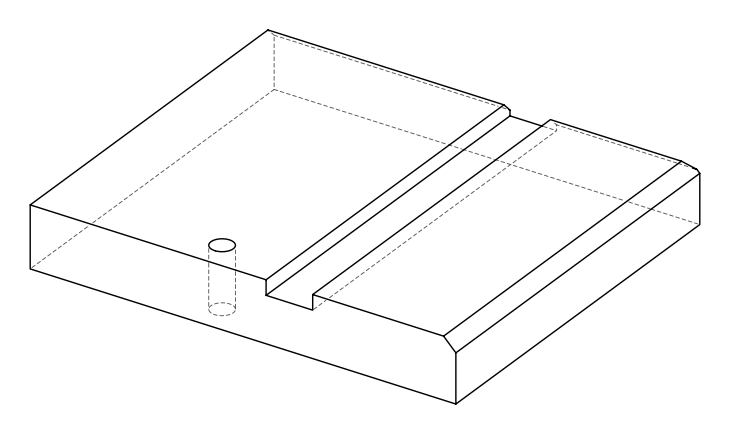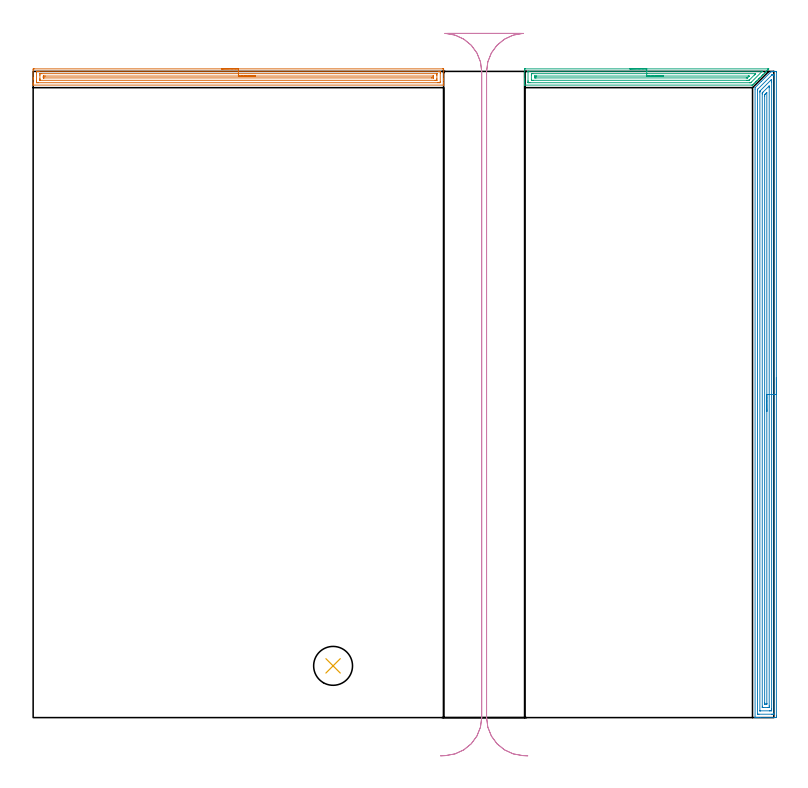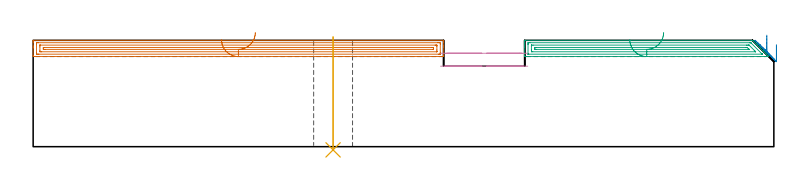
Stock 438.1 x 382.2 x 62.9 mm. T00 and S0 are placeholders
(PLAN: 5 operations, 2 tool changes, 32.1 min)
(1 AREA_MILL | FG_CHAMFER_SURFACE | UGT0205_001 | 7.97 min | 11453 mm3)
(2 AREA_MILL_1 | FG_CHAMFER_SURFACE_1 | UGT0205_001 | 15.37 min | 30341 mm3)
(3 AREA_MILL_2 | FG_CHAMFER_SURFACE_2 | UGT0205_001 | 4.67 min | 6617 mm3)
(4 MILL_RECTANGULAR_SLOT | SLOT_RECTANGULAR | UGT0201_009 | Follow Part, ap 11.25, ae 75% | 3.84 min | 279674 mm3)
(5 INDEXABLE_INSERT_DRILL_THROUGH_HOLE_FROM_SOLID | STEP1HOLE | NXT0302_017 | 0.27 min | 26076 mm3)
(TOOL UGT0205_001 | Chamfer Mill 20 x 3 x 45 deg. | D20 FL50 Z2)
(TOOL UGT0201_009 | End Mill 45 mm | D45 FL63 Z6)
(TOOL NXT0302_017 | Index. Insert Drill 23mm [880-D2300L25-05] | D23 PA176 FL115 Z2)
(OP 1 AREA_MILL)
G17 G21 G94 G90
T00 M6
G54
G17 G0 G90 X111.4 Y383.7 S1061 M3
G43 Z72.9 H0
Z63.3
G94 G1 X111.438 Z62.428 F250.
X111.552 Z61.564
X111.741 Z60.712
X112.003 Z59.88
X112.337 Z59.074
X112.74 Z58.3
X113.208 Z57.564
X113.74 Z56.872
X114.329 Z56.229
X114.972 Z55.64
X115.664 Z55.109
X116.4 Z54.64
X117.174 Z54.237
X117.98 Z53.903
X118.812 Z53.641
X119.664 Z53.452
X120.528 Z53.338
X121.4 Z53.3
X242.207 Y383.699 Z53.301
X242.617 Y383.696 Z53.302
X242.79 Y383.692 Z53.305
X242.8 Y383.292 Z53.705
Y378.022 Z58.973
Y377.433 Z59.564
Y377.143 Z59.854
Y375.387 Z61.608
Y374.806 Z62.193
Y374.369 Z62.63
X242.798 Y374.233 Z62.76
X242.79 Y374.102 Z62.888
X242.653 Y374.1 Z62.9
X0.147
X0.01 Y374.102 Z62.888
X0.002 Y374.233 Z62.76
X0. Y374.369 Z62.629
Y374.806 Z62.193
Y375.387 Z61.608
Y377.433 Z59.564
Y378.022 Z58.973
Y378.606 Z58.389
Y382.998 Z53.999
X0.003 Y383.292 Z53.705
X0.01 Y383.692 Z53.305
X0.183 Y383.696 Z53.302
X0.593 Y383.7 Z53.3
X121.4
Y382.286 Z54.714
X239.662
X240.424 Y382.285 Z54.715
X240.556 Y382.283 Z54.717
X240.763 Y382.279 Z54.721
X240.79 Y382.211 Z54.789
X240.796 Y382.047 Z54.953
X240.799 Y381.535 Z55.465
X240.8 Y381.165 Z55.835
X240.799 Y376.265 Z60.735
X240.797 Y375.897 Z61.103
X240.79 Y375.531 Z61.469
X240.424 Y375.519 Z61.481
X240.292 Y375.517 Z61.483
X239.532 Y375.514 Z61.486
X239.403
X3.138
X2.376 Y375.515 Z61.485
X2.244 Y375.516 Z61.484
X2.037 Y375.521 Z61.479
X2.01 Y375.589 Z61.411
X2.004 Y375.753 Z61.247
X2.001 Y376.265 Z60.735
X2. Y376.635 Z60.365
X2.001 Y381.535 Z55.465
X2.003 Y381.903 Z55.097
X2.01 Y382.269 Z54.731
X2.376 Y382.281 Z54.719
X2.508 Y382.283 Z54.717
X3.268 Y382.286 Z54.714
X3.397
X121.4
Y380.872 Z56.128
X238.641 Y380.871 Z56.129
X238.713 Y380.87 Z56.13
X238.77 Y380.867 Z56.133
X238.783 Y380.865 Z56.135
X238.79 Y380.856 Z56.144
X238.794 Y380.813 Z56.187
X238.798 Y380.657 Z56.343
X238.8 Y380.5 Z56.5
Y379.778 Z57.222
Y377.865 Z59.135
X238.798 Y377.143 Z59.857
X238.796 Y376.991 Z60.009
X238.791 Y376.94 Z60.06
X238.748 Y376.935 Z60.065
X238.641 Y376.933 Z60.067
X237.967 Y376.929 Z60.071
X237.749
X4.159
X4.087 Y376.93 Z60.07
X4.03 Y376.933 Z60.067
X4.017 Y376.935 Z60.065
X4.01 Y376.944 Z60.056
X4.006 Y376.987 Z60.013
X4.002 Y377.143 Z59.857
X4. Y377.3 Z59.7
Y378.022 Z58.978
Y379.935 Z57.065
X4.002 Y380.657 Z56.343
X4.004 Y380.809 Z56.191
X4.009 Y380.86 Z56.14
X4.052 Y380.865 Z56.135
X4.159 Y380.867 Z56.133
X4.833 Y380.871 Z56.129
X5.051
X121.4 Y380.872 Z56.128
Y379.457 Z57.543
X236.293
X236.682 Y379.453 Z57.547
X236.765 Y379.45 Z57.55
X236.79 Y379.444 Z57.556
X236.794 Y379.404 Z57.596
X236.797 Y379.315 Z57.685
X236.8 Y378.957 Z58.043
Y378.9 Z58.1
X236.794 Y378.489 Z58.511
X236.79 Y378.387 Z58.613
X236.78 Y378.349 Z58.651
X236.72 Y378.347 Z58.653
X236.53 Y378.344 Z58.656
X235.966 Y378.343 Z58.657
X235.64
X6.507
X6.118 Y378.347 Z58.653
X6.035 Y378.35 Z58.65
X6.01 Y378.356 Z58.644
X6.006 Y378.396 Z58.604
X6.003 Y378.485 Z58.515
X6. Y378.843 Z58.157
Y378.9 Z58.1
X6.006 Y379.311 Z57.689
X6.01 Y379.413 Z57.587
X6.02 Y379.451 Z57.549
X6.08 Y379.453 Z57.547
X6.27 Y379.456 Z57.544
X6.834 Y379.457 Z57.543
X7.16
X121.4
X122.272 Z57.581
X123.136 Z57.695
X123.988 Z57.883
X124.82 Z58.146
X125.626 Z58.48
X126.4 Z58.882
X127.136 Z59.351
X127.828 Z59.882
X128.471 Z60.472
X129.06 Z61.115
X129.592 Z61.807
X130.06 Z62.543
X130.463 Z63.316
X130.797 Z64.122
X131.059 Z64.954
X131.248 Z65.806
X131.362 Z66.671
X131.4 Z67.543
G0 Z72.9
M5
M2
(OP 2 AREA_MILL_1)
G17 G21 G94 G90
T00 M6
G54
G17 G0 G90 X439.6 Y201.1 S1061 M3
G43 Z72.9 H0
Z60.3
G94 G1 Y201.062 Z59.428 F250.
Y200.948 Z58.563
Y200.759 Z57.712
Y200.497 Z56.88
Y200.163 Z56.074
Y199.76 Z55.3
Y199.292 Z54.564
Y198.76 Z53.872
Y198.171 Z53.229
Y197.528 Z52.64
Y196.836 Z52.108
Y196.1 Z51.64
Y195.326 Z51.237
Y194.52 Z50.903
Y193.688 Z50.641
Y192.836 Z50.452
Y191.972 Z50.338
Y191.1 Z50.3
Y0.987
X439.599 Y0.63 Z50.301
X439.595 Y0.099 Z50.303
X439.592 Y0.008 Z50.306
X439.067 Y0. Z50.83
X430.195 Z59.7
X428.783 Z61.113
X428.42 Z61.475
X427.693 Z62.207
X427.436 Z62.463
X427.036 Z62.855
X427.003 Y0.009 Z62.888
X427. Y0.183 Z62.9
Y371.733
X427.007 Y372.6 Z62.893
X427.027 Y372.627 Z62.872
X430.638 Y376.239 Z59.26
X436.43 Y382.029 Z53.47
X436.599 Y382.19 Z53.293
X436.766 Y382.199 Z53.127
X437.128 Y382.2 Z52.772
X437.453 Z52.447
X438.18 Z51.715
X439.43 Z50.467
X439.591 Y382.198 Z50.305
X439.6 Y381.748 Z50.3
Y191.1
X438.186 Z51.714
Y2.419
X438.18 Y2.01 Z51.72
X437.706 Y2.002 Z52.194
X437.293 Y2.001 Z52.607
X436.821 Y2. Z53.079
X429.307 Y2.001 Z60.593
X428.833 Y2.003 Z61.067
X428.42 Y2.01 Z61.48
X428.414 Y2.419 Z61.486
Y2.425
Y370.839
X428.42 Y371.558 Z61.48
X428.504 Y371.649 Z61.396
X428.584 Y371.733 Z61.316
X436.632 Y379.781 Z53.268
X436.965 Y380.111 Z52.935
X437.013 Y380.155 Z52.887
X437.042 Y380.18 Z52.858
X437.086 Y380.19 Z52.814
X437.293 Y380.193 Z52.607
X437.768 Y380.196 Z52.132
X438.18 Y380.19 Z51.72
X438.186 Y379.775 Z51.714
Y191.1
X436.772 Z53.128
X436.771 Y5.101 Z53.129
X436.77 Y4.733 Z53.13
X436.767 Y4.207 Z53.133
X436.765 Y4.032 Z53.135
X436.602 Y4.009 Z53.298
X436.405 Y4.005 Z53.495
X435.723 Y4. Z54.177
X435.518 Z54.382
X430.195 Y4.001 Z59.705
X429.989 Y4.003 Z59.911
X429.853 Y4.007 Z60.047
X429.834 Y4.01 Z60.066
X429.832 Y4.016 Z60.068
X429.83 Y4.04 Z60.07
X429.829 Y4.084 Z60.071
Y4.207
Y369.945
X429.83 Y370.312 Z60.07
X429.833 Y370.445 Z60.067
X429.835 Y370.507 Z60.065
X429.865 Y370.553 Z60.035
X430.195 Y370.895 Z59.705
X436.402 Y377.102 Z53.498
X436.764 Y377.448 Z53.136
X436.768 Y377.099 Z53.132
X436.77 Y376.731 Z53.13
X436.771 Y376.204 Z53.129
X436.772 Y375.835 Z53.128
Y191.1
X435.357 Z54.543
Y6.89
X435.353 Y6.162 Z54.547
X435.35 Y6.055 Z54.55
X435.343 Y6.01 Z54.557
X435.293 Y6.008 Z54.607
X435.072 Y6.004 Z54.828
X434.631 Y6. Z55.269
X431.969 Z57.931
X431.526 Y6.004 Z58.374
X431.308 Y6.008 Z58.592
X431.258 Y6.01 Z58.642
X431.25 Y6.042 Z58.65
X431.248 Y6.109 Z58.652
X431.243 Y6.727 Z58.657
Y368.888
X431.245 Y369.051 Z58.655
X431.25 Y369.416 Z58.65
X431.258 Y369.497 Z58.642
X431.306 Y369.549 Z58.594
X431.388 Y369.636 Z58.512
X431.694 Y369.945 Z58.206
X434.95 Y373.2 Z54.95
X435.276 Y373.522 Z54.624
X435.296 Y373.535 Z54.604
X435.35 Y373.522 Z54.55
X435.357 Y372.627 Z54.543
Y191.1
X433.943 Z55.957
Y8.276
X433.942 Y8.142 Z55.958
X433.938 Y8.035 Z55.962
X433.936 Y8.009 Z55.964
X433.932 Y8.006 Z55.968
X433.912 Y8.003 Z55.988
X433.744 Y8.001 Z56.156
X433.529 Y8. Z56.371
X432.856 Y8.001 Z57.044
X432.76 Y8.003 Z57.14
X432.701 Y8.006 Z57.199
X432.672 Y8.01 Z57.228
X432.664 Y8.025 Z57.236
X432.662 Y8.075 Z57.238
X432.658 Y8.477 Z57.242
X432.657 Y8.678 Z57.243
Y8.879
Y367.463
X432.658 Y368.156 Z57.242
X432.66 Y368.354 Z57.24
X432.664 Y368.423 Z57.236
X432.671 Y368.46 Z57.229
X432.693 Y368.486 Z57.207
X432.856 Y368.655 Z57.044
X433.052 Y368.853 Z56.848
X433.249 Y369.051 Z56.651
X433.744 Y369.545 Z56.156
X433.943 Y369.744 Z55.957
Y191.1
Y190.228 Z55.995
Y189.363 Z56.109
Y188.512 Z56.298
Y187.68 Z56.56
Y186.874 Z56.894
Y186.1 Z57.297
Y185.364 Z57.765
Y184.672 Z58.296
Y184.029 Z58.886
Y183.44 Z59.529
Y182.908 Z60.221
Y182.44 Z60.957
Y182.037 Z61.731
Y181.703 Z62.537
Y181.441 Z63.369
Y181.252 Z64.22
Y181.138 Z65.085
Y181.1 Z65.957
G0 Z72.9
M5
M2
(OP 3 AREA_MILL_2)
G17 G21 G94 G90
T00 M6
G54
G17 G0 G90 X352.9 Y383.7 S1061 M3
G43 Z72.9 H0
Z63.3
G94 G1 X352.938 Z62.428 F250.
X353.052 Z61.564
X353.241 Z60.712
X353.503 Z59.88
X353.837 Z59.074
X354.24 Z58.3
X354.708 Z57.564
X355.24 Z56.872
X355.829 Z56.229
X356.472 Z55.64
X357.164 Z55.109
X357.9 Z54.64
X358.674 Z54.237
X359.48 Z53.903
X360.312 Z53.641
X361.164 Z53.452
X362.028 Z53.338
X362.9 Z53.3
X434.573
X434.828 Y383.698 Z53.302
X435.076 Y383.695 Z53.305
X435.09 Y383.693 Z53.307
X434.828 Y383.427 Z53.571
X434.693 Y383.292 Z53.705
X434.197 Y382.796 Z54.203
X433.815 Y382.413 Z54.584
X433.641 Y382.241 Z54.758
X433.459 Y382.059 Z54.941
X432.936 Y381.535 Z55.462
X432.752 Y381.351 Z55.648
X432.613 Y381.213 Z55.787
X432.497 Y381.096 Z55.901
X432.455 Y381.054 Z55.944
X431.767 Y380.367 Z56.633
X431.619 Y380.218 Z56.779
X431.565 Y380.164 Z56.834
X430.921 Y379.521 Z57.479
X430.741 Y379.339 Z57.657
X430.082 Y378.682 Z58.318
X429.863 Y378.461 Z58.535
X429.23 Y377.83 Z59.169
X429.192 Y377.792 Z59.207
X428.984 Y377.582 Z59.414
X428.385 Y376.985 Z60.015
X428.302 Y376.902 Z60.097
X428.106 Y376.704 Z60.292
X427.539 Y376.139 Z60.861
X427.413 Y376.012 Z60.987
X427.228 Y375.826 Z61.17
X426.694 Y375.293 Z61.706
X426.349 Y374.947 Z62.049
X425.859 Y374.459 Z62.541
X425.633 Y374.233 Z62.765
X425.505 Y374.105 Z62.891
X424.743 Y374.1 Z62.9
X290.824
X290.71 Y374.106 Z62.892
X290.7 Y374.327 Z62.671
Y374.997 Z62.002
Y375.776 Z61.223
Y376.265 Z60.731
Y376.509 Z60.488
Y377.143 Z59.854
Y377.388 Z59.61
Y378.022 Z58.972
Y383.292 Z53.705
X290.704 Y383.613 Z53.384
X290.71 Y383.692 Z53.305
X290.791 Y383.699 Z53.299
X291.269 Y383.7 Z53.3
X362.9
Y382.286 Z54.714
X430.972 Y382.285 Z54.715
X431.103 Y382.284 Z54.716
X431.193 Y382.28 Z54.72
X431.219 Y382.278 Z54.722
X431.216 Y382.273 Z54.727
X431.168 Y382.22 Z54.78
X431.05 Y382.1 Z54.9
X430.972 Y382.021 Z54.979
X424.743 Y375.793 Z61.207
X424.537 Y375.59 Z61.41
X424.489 Y375.546 Z61.454
X424.463 Y375.524 Z61.476
X424.423 Y375.521 Z61.479
X424.233 Y375.518 Z61.482
X423.853 Y375.515 Z61.485
X423.724 Y375.514 Z61.486
X293.809
X293.048 Y375.515 Z61.485
X292.917 Y375.517 Z61.483
X292.724 Y375.521 Z61.479
X292.71 Y375.583 Z61.417
X292.704 Y375.727 Z61.273
X292.701 Y376.265 Z60.735
X292.7 Y376.609 Z60.391
X292.701 Y381.878 Z55.122
X292.708 Y382.223 Z54.777
X292.71 Y382.266 Z54.734
X292.721 Y382.279 Z54.721
X292.764 Y382.281 Z54.719
X292.858 Y382.284 Z54.716
X293.048 Y382.285 Z54.715
X293.178 Y382.286 Z54.714
X362.9
Y380.872 Z56.128
X427.196 Y380.871 Z56.129
X427.25 Y380.87 Z56.13
X427.267 Y380.868 Z56.132
X427.346 Y380.857 Z56.143
X427.281 Y380.787 Z56.213
X427.155 Y380.657 Z56.343
X426.842 Y380.342 Z56.658
X426.523 Y380.022 Z56.978
X423.748 Y377.247 Z59.753
X423.644 Y377.143 Z59.857
X423.507 Y377.01 Z59.99
X423.456 Y376.962 Z60.038
X423.433 Y376.944 Z60.056
X423.397 Y376.935 Z60.065
X423.178 Y376.931 Z60.069
X422.963 Y376.93 Z60.07
X422.291 Y376.928 Z60.072
X422.074
X295.718
X295.045 Y376.929 Z60.071
X294.828 Y376.932 Z60.068
X294.757 Y376.935 Z60.065
X294.71 Y376.939 Z60.061
X294.706 Y377.017 Z59.983
X294.702 Y377.143 Z59.857
X294.7 Y377.269 Z59.731
Y379.905 Z57.095
X294.706 Y380.657 Z56.343
X294.708 Y380.775 Z56.225
X294.728 Y380.865 Z56.135
X294.828 Y380.866 Z56.134
X295.501 Y380.871 Z56.129
X362.9 Y380.872 Z56.128
Y379.457 Z57.543
X422.963
X423.292 Y379.454 Z57.546
X423.417 Y379.45 Z57.55
X423.486 Y379.445 Z57.555
X423.438 Y379.392 Z57.608
X423.398 Y379.349 Z57.651
X423.17 Y379.119 Z57.881
X422.963 Y378.912 Z58.088
X422.515 Y378.465 Z58.535
X422.45 Y378.402 Z58.598
X422.408 Y378.366 Z58.634
X422.386 Y378.35 Z58.65
X422.355 Y378.348 Z58.652
X422.074 Y378.345 Z58.655
X421.748 Y378.343 Z58.657
X297.498
X297.171 Y378.344 Z58.656
X296.798 Y378.348 Z58.652
X296.717 Y378.349 Z58.651
X296.71 Y378.493 Z58.507
X296.701 Y378.808 Z58.192
Y378.9 Z58.1
X296.703 Y379.294 Z57.706
X296.706 Y379.392 Z57.608
X296.71 Y379.439 Z57.561
X296.718 Y379.451 Z57.549
X296.745 Y379.452 Z57.548
X296.935 Y379.455 Z57.545
X297.498 Y379.457 Z57.543
X297.823
X362.9
X363.772 Z57.581
X364.636 Z57.695
X365.488 Z57.883
X366.32 Z58.146
X367.126 Z58.48
X367.9 Z58.882
X368.636 Z59.351
X369.328 Z59.882
X369.971 Z60.472
X370.56 Z61.115
X371.092 Z61.807
X371.56 Z62.543
X371.963 Z63.316
X372.297 Z64.122
X372.559 Z64.954
X372.748 Z65.806
X372.862 Z66.671
X372.9 Z67.543
G0 Z72.9
M5
M2
(OP 4 MILL_RECTANGULAR_SLOT)
G17 G21 G94 G90
T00 M6
G54
G17 G0 G90 X292.535 Y-22.625 S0 M3
G43 Z72.9 H0
Z55.25
G94 G1 X289.539 Y-22.47 F250.
G2 X268.2 Y0. R22.5 F500.
G1 Y382.2
G2 X288.887 Y404.627 R22.5
G1 X288.889 Y404.657
G3 X287.518 Y404.7 R22.5
G1 X245.965
G3 X244.603 Y404.657 R22.5
G1 X244.605 Y404.627
G2 X265.3 Y382.2 R22.5
G1 Y0.
G2 X243.961 Y-22.47 R22.5
G1 X240.965 Y-22.625 F250.
G0 X292.535 Z47.6
G1 X289.539 Y-22.47
G2 X268.2 Y0. R22.5 F500.
G1 Y382.2
G2 X290.029 Y404.69 R22.5
G1 X243.471
G2 X265.3 Y382.2 R22.5
G1 Y0.
G2 X243.961 Y-22.47 R22.5
G1 X240.965 Y-22.625 F250.
G0 Z72.9
M5
M2
(OP 5 INDEXABLE_INSERT_DRILL_THROUGH_HOLE_FROM_SOLID)
G17 G21 G94 G90
T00 M6
G54
G17 G0 G90 X177.4 Y30.6 S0 M3
G43 Z72.9 H1
G94 G81 G98 Z-1.902 F250. R64.9
G80
M5
M2
